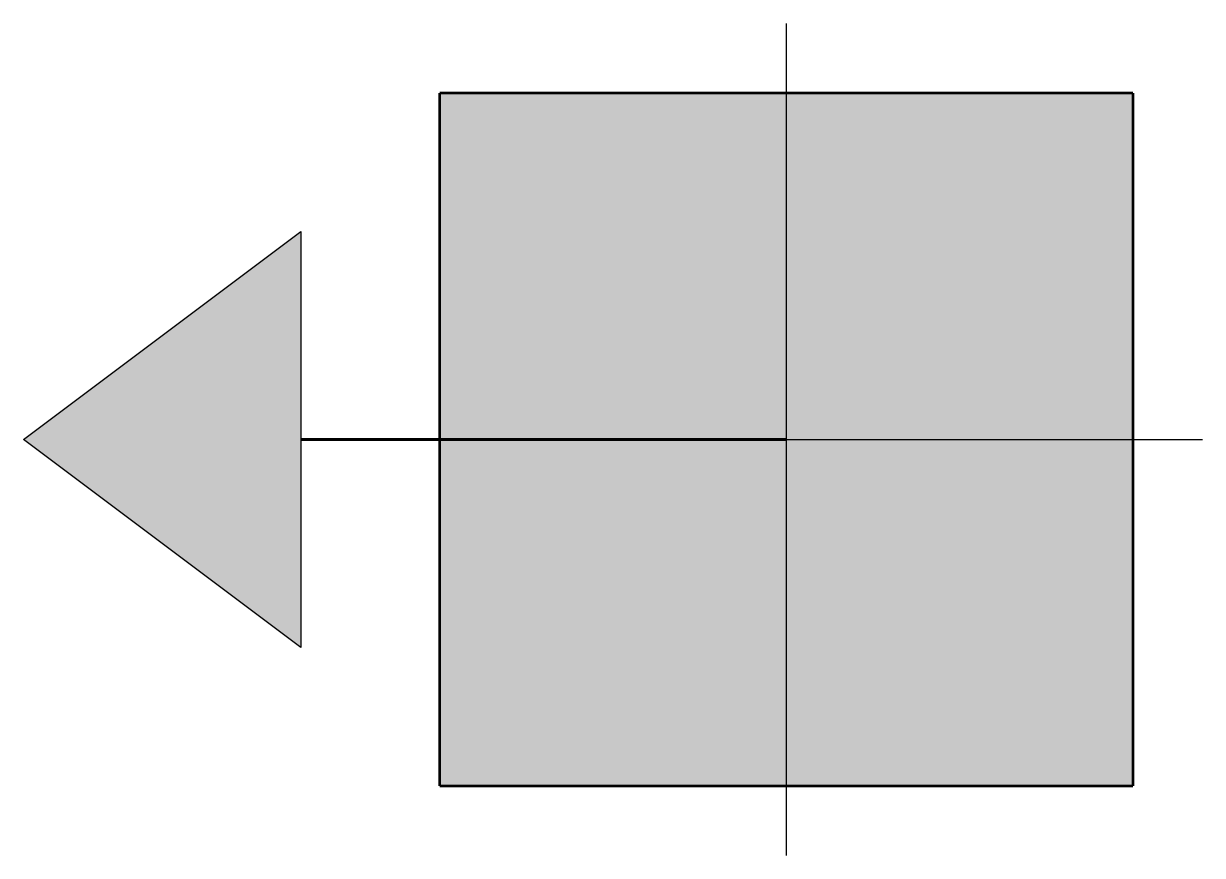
# Model space of a CAD drawing. Extents: x 348.9 to 350.6, y 349.4 to 350.6.
import ezdxf

# ---------------------------------------------------------------- set-up
doc = ezdxf.new("R2010")
doc.units = 0
doc.header["$MEASUREMENT"] = 0
doc.layers.get('0').update_dxf_attribs({"linetype": 'CONTINUOUS'})

msp = doc.modelspace()

# ---------------------------------------------------------------- hatches: boundary and pattern name
for points in [[(350, 350.5), (349.5, 350.5), (349.5, 350), (350, 350)], [(350.5, 350.5), (350, 350.5), (350, 350), (350.5, 350)], [(349.3, 350.3), (348.9, 350), (349.3, 349.7)], [(350, 350), (349.5, 350), (349.5, 349.5), (350, 349.5)], [(350.5, 350), (350, 350), (350, 349.5), (350.5, 349.5)]]:
    msp.add_hatch(color=256).paths.add_polyline_path(points)

# ---------------------------------------------------------------- linework, layer by layer
for p, q in [((350, 349.4), (350, 350.6)), ((350, 350.6), (350, 350.6)), ((348.9, 350), (349.3, 350.3)), ((349.3, 350.3), (349.3, 349.7)), ((349.3, 349.7), (348.9, 350)), ((349.4, 350), (350.6, 350))]:
    msp.add_line(p, q)
at = {"const_width": 0.004}
for points in [[(350.5, 350.5), (349.5, 350.5)], [(349.5, 350.5), (349.5, 349.5)], [(350.5, 349.5), (350.5, 350.5)], [(349.3, 350), (350, 350)], [(349.5, 349.5), (350.5, 349.5)]]:
    msp.add_lwpolyline(points, dxfattribs=at)

doc.saveas('drawing.dxf')
